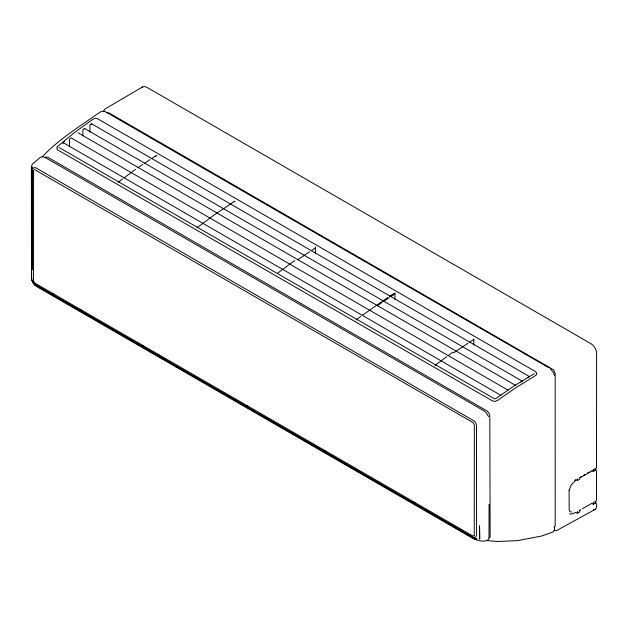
<?xml version="1.0" encoding="UTF-8"?>
<svg xmlns="http://www.w3.org/2000/svg" width="628" height="628" viewBox="0 0 628 628"><rect width="100%" height="100%" fill="white"/><g stroke="black" fill="none" stroke-linecap="round" stroke-linejoin="round"><path stroke-width="0.94" d="M32.271 269.64L32.373 169.811M489.063 504.331L489 538.392M31.73 268.14L31.895 168.006L31.895 267.866M33.582 170.8L33.488 280.904L34.509 282.898L472.963 536.037L473.92 535.943M569.086 489.919L569.172 509.606L570.02 511.537L571.566 512.118M33.166 177.025L33.19 170.235M579.817 477.492L579.809 479.188L577.485 480.451L575.978 479.572L574.761 480.334M103.62 111.132L105.119 108.919L142.47 87.009L144.409 86.499L146.913 87.331L590.909 343.673C594.064 345.667 596.396 349.168 596.6 352.944L596.522 468.017L595.831 468.339L595.815 470.019L593.366 471.393L593.374 469.713L595.006 468.794M554.532 526.413L554.5 529.977L553.299 531.885L541.603 536.037L517.66 540.637L497.376 541.501L487.571 540.653M315.413 247.126L315.342 253.571M394.988 293.072L394.918 299.517M473.779 339.002L473.748 345.023M569.384 513.94L572.084 513.94L575.876 512.315L577.383 513.202L577.47 511.435M534.334 373.629L513.806 386.094L496.316 398.278L495.1 398.859L494.024 398.537L59.189 147.58M569.227 490.201L571.323 484.73L575.9 480.185M155.352 156.372L157.008 155.673M234.173 201.878L235.06 201.18M42.217 156.851C58.781 139.126 80.761 125.796 100.629 111.721L103.204 111.046L105.63 111.863L549.108 367.906M33.268 168.594L34.242 167.543L36.024 167.919L474.305 421.074L475.859 422.95L476.464 425.187L476.605 535.511L475.529 537.278M474.258 535.927L474.336 424.999L473.088 422.605L34.446 169.489M43.897 156.937L41.707 156.804L40.129 157.502L32.122 164.434L31.4 167.009L31.471 267.19M57.344 147.282L56.858 149.024L57.878 149.998L492.525 400.939L494.966 401.48L497.596 400.397L515.164 388.167L535.323 375.677L536.571 374.586L536.697 373.574M56.975 146.96L74.465 132.524L93.077 119.147L95.346 118.197L97.544 118.731L535.48 371.572L536.697 372.977M521.005 382.232L522.056 381.243L522.504 381.636M528.022 377.561L529.475 376.651M488.655 539.366C485.169 542.757 478.772 540.496 474.58 539.381L36.793 286.627C29.72 282.836 31.69 273.941 31.612 267.387L31.683 280.324M141.795 87.732L142.47 87.009M553.92 530.377L556.408 530.542L557.648 529.993L595.352 509.3C596.843 507.832 597.369 504.425 595.768 502.91L595.76 501.136L596.451 500.806L596.506 471.149L595.815 470.019M44.423 157.722L46.236 156.796L47.979 157.393L487.375 411.167L489.291 413.758L489.809 415.775L490.138 537.301L488.851 538.118M62.902 143.781L63.334 143.435M63.208 142.485L64.684 141.308M118.182 182.285L122.719 178.894M124.234 177.763L135.585 169.285M197.004 227.791L214.407 214.792L234.566 201.298M277.309 273.416L294.618 260.596M356.1 319.942L360.817 316.449M362.395 315.28L387.821 297.46M434.921 365.449L446.72 356.712M448.298 355.55L453.016 352.049M138.003 167.66L142.846 164.426M144.456 163.343L150.1 159.567M151.709 158.492L155.744 155.791M297.617 259.819L309.714 251.718M311.323 250.643L315.358 247.942M377.2 305.757L382.036 302.523M383.653 301.44L389.289 297.664M390.906 296.589L394.934 293.888M453.604 352.889L468.119 343.171M469.728 342.095L473.763 339.395M389.431 296.392L394.235 293.19M579.989 477.327L581.685 476.354M583.381 475.38L585.076 474.407M587.612 472.947L589.307 471.973M580.335 477.618L593.892 469.83M579.087 510.635L580.782 509.669M582.478 508.696L591.804 503.373L593.319 504.245L595.768 502.91M594.944 501.591L593.311 502.486L593.319 504.245M577.383 513.202L579.754 511.993L579.754 510.25M595.352 509.3L593.413 509.81M106.838 112.687L109.044 112.954L553.7 369.931L555.176 373.472L555.199 526.123L554.022 527.073M474.846 537.67L473.512 537.647L34.391 284.115L32.318 280.74M529.326 376.517L91.5 123.747L89.922 125.09L89.867 132.139M522.308 381.196L84.482 128.418L82.904 129.761L82.849 135.946M77.998 132.759L515.792 385.514M508.028 390.145L71.058 137.854L69.48 139.196L69.425 146.434M64.04 143.145L501.018 395.428M45.373 157.604L483.819 410.736L486.174 412.667L488.553 416.654M52.242 293.472L53.945 294.454M80.274 309.659L81.978 310.632M141.433 344.968L143.129 345.942M157.573 354.278L159.269 355.26M246.757 405.774L248.46 406.756M324.056 450.402L325.759 451.383M413.248 501.898L414.943 502.879M591.851 470.513L593.366 471.393M84.482 128.418L84.702 128.873M91.5 123.747L91.719 124.195M550.379 368.793L553.409 372.522L554.493 375.481M33.59 282.938L35.372 284.884L475.223 538.832L477.005 538.942L474.776 538.808L35.019 284.916L32.161 280.857M577.446 478.764L577.485 480.451M32.02 166.922L31.863 168.28L32.02 166.922M479.698 538.981L479.541 525.989L479.698 538.981"/></g></svg>
